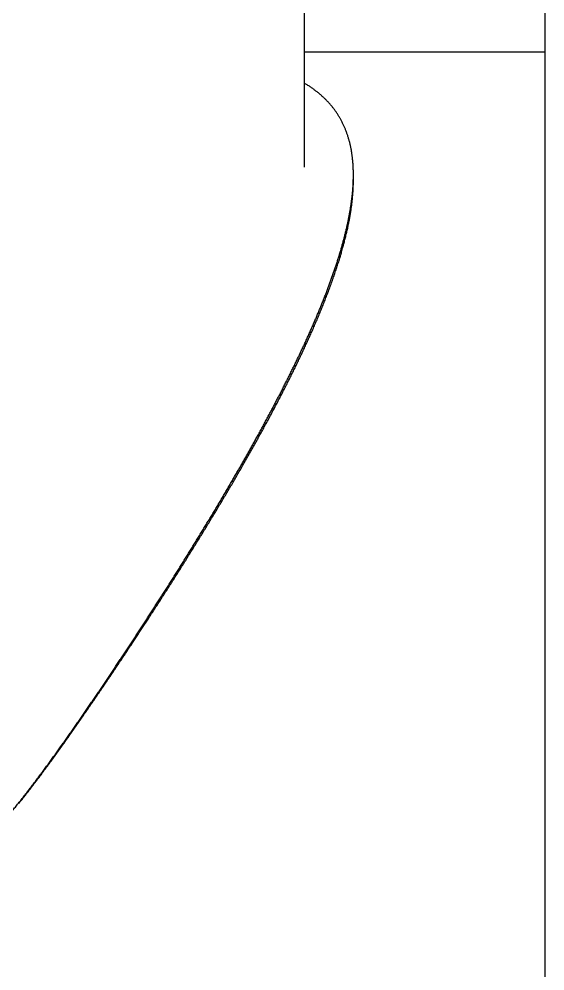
# Model space of a CAD drawing. Extents: x -31701 to 37626, y -27136 to 32271.
# Drawn here: x -12046 to -11938.5, y -25206.1 to -25011.6 of the extents above; entities that cross this region are included whole.
import ezdxf

# ---------------------------------------------------------------- set-up
doc = ezdxf.new("R2010")
doc.units = 0
doc.layers.get('0').update_dxf_attribs({"linetype": 'CONTINUOUS'})

msp = doc.modelspace()

# ---------------------------------------------------------------- linework, layer by layer
at = {"color": 104, "linetype": 'Continuous'}
for p, q in [((-11938.51, -24855.11), (-11938.51, -25415.11)), ((-11987.65, -25041.77), (-11987.65, -25005.43)), ((-11938.51, -25018.33), (-11987.65, -25018.33)), ((-11987.65, -25041.84), (-11987.65, -25041.77)), ((-11977.65, -25044.43), (-11977.65, -25043.42))]:
    msp.add_line(p, q, dxfattribs=at)
msp.add_lwpolyline([(-12046.02, -25171.84), (-12045.84, -25171.61), (-12045.65, -25171.39), (-12045.47, -25171.16), (-12045.29, -25170.94), (-12045.11, -25170.71), (-12044.93, -25170.49), (-12044.76, -25170.26), (-12044.58, -25170.04), (-12044.41, -25169.81), (-12044.23, -25169.59), (-12044.06, -25169.37), (-12043.88, -25169.14), (-12043.71, -25168.92), (-12043.54, -25168.69), (-12043.36, -25168.47), (-12043.19, -25168.24), (-12043.02, -25168.02), (-12042.85, -25167.79), (-12042.68, -25167.57), (-12042.51, -25167.34), (-12042.34, -25167.12), (-12042.17, -25166.89), (-12041.99, -25166.66), (-12041.82, -25166.43), (-12041.65, -25166.21), (-12041.48, -25165.98), (-12041.31, -25165.75), (-12041.14, -25165.52), (-12040.97, -25165.29), (-12040.8, -25165.06), (-12040.63, -25164.83), (-12040.46, -25164.6), (-12040.29, -25164.36), (-12040.11, -25164.13), (-12039.94, -25163.9), (-12039.77, -25163.66), (-12039.6, -25163.43), (-12039.43, -25163.19), (-12039.26, -25162.96), (-12039.09, -25162.72), (-12038.91, -25162.48), (-12038.74, -25162.25), (-12038.57, -25162.01), (-12038.4, -25161.78), (-12038.23, -25161.54), (-12038.06, -25161.3), (-12037.89, -25161.07), (-12037.72, -25160.83), (-12037.55, -25160.59), (-12037.38, -25160.36), (-12037.22, -25160.12), (-12037.05, -25159.89), (-12036.88, -25159.65), (-12036.71, -25159.42), (-12036.55, -25159.19), (-12036.38, -25158.96), (-12036.22, -25158.72), (-12036.06, -25158.49), (-12035.89, -25158.26), (-12035.73, -25158.03), (-12035.57, -25157.8), (-12035.41, -25157.57), (-12035.25, -25157.34), (-12035.09, -25157.11), (-12034.93, -25156.89), (-12034.77, -25156.66), (-12034.61, -25156.43), (-12034.45, -25156.21), (-12034.29, -25155.98), (-12034.13, -25155.75), (-12033.97, -25155.53), (-12033.82, -25155.3), (-12033.66, -25155.08), (-12033.5, -25154.85), (-12033.35, -25154.62), (-12033.19, -25154.4), (-12033.03, -25154.17), (-12032.87, -25153.94), (-12032.72, -25153.72), (-12032.56, -25153.49), (-12032.4, -25153.26), (-12032.24, -25153.03), (-12032.09, -25152.81), (-12031.93, -25152.58), (-12031.77, -25152.35), (-12031.61, -25152.12), (-12031.45, -25151.89), (-12031.29, -25151.65), (-12031.13, -25151.42), (-12030.97, -25151.19), (-12030.81, -25150.95), (-12030.65, -25150.72), (-12030.49, -25150.49), (-12030.33, -25150.25), (-12030.17, -25150.01), (-12030.01, -25149.78), (-12029.85, -25149.54), (-12029.68, -25149.3), (-12029.52, -25149.07), (-12029.37, -25148.84), (-12029.21, -25148.61), (-12029.05, -25148.38), (-12028.9, -25148.15), (-12028.74, -25147.92), (-12028.59, -25147.69), (-12028.43, -25147.46), (-12028.27, -25147.23), (-12028.11, -25146.99), (-12027.96, -25146.76), (-12027.8, -25146.52), (-12027.63, -25146.28), (-12027.47, -25146.04), (-12027.31, -25145.81), (-12027.15, -25145.57), (-12026.99, -25145.33), (-12026.83, -25145.09), (-12026.67, -25144.86), (-12026.52, -25144.62), (-12026.36, -25144.39), (-12026.2, -25144.16), (-12026.05, -25143.92), (-12025.89, -25143.69), (-12025.74, -25143.46), (-12025.58, -25143.23), (-12025.43, -25143), (-12025.28, -25142.78), (-12025.13, -25142.55), (-12024.98, -25142.33), (-12024.83, -25142.1), (-12024.68, -25141.88), (-12024.53, -25141.66), (-12024.38, -25141.44), (-12024.23, -25141.21), (-12024.09, -25141), (-12023.94, -25140.78), (-12023.8, -25140.56), (-12023.65, -25140.34), (-12023.51, -25140.13), (-12023.37, -25139.91), (-12023.23, -25139.69), (-12023.08, -25139.48), (-12022.94, -25139.27), (-12022.8, -25139.05), (-12022.66, -25138.84), (-12022.52, -25138.63), (-12022.38, -25138.42), (-12022.24, -25138.21), (-12022.1, -25138), (-12021.96, -25137.78), (-12021.82, -25137.57), (-12021.69, -25137.36), (-12021.55, -25137.15), (-12021.41, -25136.94), (-12021.27, -25136.73), (-12021.13, -25136.52), (-12020.99, -25136.31), (-12020.86, -25136.1), (-12020.72, -25135.89), (-12020.58, -25135.68), (-12020.44, -25135.46), (-12020.3, -25135.25), (-12020.16, -25135.03), (-12020.02, -25134.82), (-12019.88, -25134.6), (-12019.73, -25134.38), (-12019.59, -25134.17), (-12019.45, -25133.95), (-12019.3, -25133.73), (-12019.16, -25133.5), (-12019.02, -25133.28), (-12018.87, -25133.06), (-12018.72, -25132.83), (-12018.58, -25132.61), (-12018.43, -25132.38), (-12018.28, -25132.15), (-12018.14, -25131.92), (-12017.99, -25131.69), (-12017.84, -25131.46), (-12017.69, -25131.23), (-12017.54, -25131), (-12017.39, -25130.76), (-12017.23, -25130.53), (-12017.08, -25130.29), (-12016.93, -25130.06), (-12016.78, -25129.82), (-12016.63, -25129.58), (-12016.47, -25129.35), (-12016.32, -25129.11), (-12016.17, -25128.87), (-12016.01, -25128.63), (-12015.86, -25128.39), (-12015.72, -25128.17), (-12015.58, -25127.95), (-12015.43, -25127.72), (-12015.29, -25127.49), (-12015.14, -25127.26), (-12014.98, -25127.01), (-12014.83, -25126.77), (-12014.67, -25126.53), (-12014.52, -25126.29), (-12014.37, -25126.05), (-12014.21, -25125.81), (-12014.06, -25125.56), (-12013.91, -25125.32), (-12013.75, -25125.08), (-12013.6, -25124.84), (-12013.45, -25124.6), (-12013.29, -25124.35), (-12013.14, -25124.11), (-12012.99, -25123.87), (-12012.83, -25123.63), (-12012.68, -25123.38), (-12012.53, -25123.14), (-12012.38, -25122.9), (-12012.22, -25122.65), (-12012.07, -25122.41), (-12011.92, -25122.17), (-12011.76, -25121.92), (-12011.61, -25121.68), (-12011.46, -25121.43), (-12011.31, -25121.19), (-12011.15, -25120.94), (-12011, -25120.7), (-12010.85, -25120.46), (-12010.7, -25120.21), (-12010.54, -25119.97), (-12010.39, -25119.72), (-12010.24, -25119.47), (-12010.09, -25119.23), (-12009.93, -25118.98), (-12009.78, -25118.74), (-12009.63, -25118.49), (-12009.48, -25118.25), (-12009.33, -25118), (-12009.17, -25117.75), (-12009.02, -25117.51), (-12008.87, -25117.26), (-12008.72, -25117.01), (-12008.57, -25116.77), (-12008.42, -25116.52), (-12008.26, -25116.27), (-12008.11, -25116.03), (-12007.96, -25115.78), (-12007.81, -25115.53), (-12007.66, -25115.29), (-12007.51, -25115.04), (-12007.36, -25114.79), (-12007.21, -25114.55), (-12007.06, -25114.3), (-12006.91, -25114.05), (-12006.76, -25113.81), (-12006.61, -25113.56), (-12006.46, -25113.31), (-12006.31, -25113.06), (-12006.16, -25112.82), (-12006.01, -25112.57), (-12005.86, -25112.33), (-12005.72, -25112.08), (-12005.57, -25111.83), (-12005.42, -25111.59), (-12005.27, -25111.34), (-12005.13, -25111.1), (-12004.98, -25110.85), (-12004.83, -25110.61), (-12004.69, -25110.36), (-12004.54, -25110.12), (-12004.39, -25109.87), (-12004.25, -25109.63), (-12004.1, -25109.38), (-12003.96, -25109.14), (-12003.81, -25108.89), (-12003.67, -25108.65), (-12003.52, -25108.41), (-12003.38, -25108.16), (-12003.24, -25107.92), (-12003.09, -25107.68), (-12002.95, -25107.43), (-12002.81, -25107.19), (-12002.67, -25106.95), (-12002.52, -25106.71), (-12002.38, -25106.46), (-12002.24, -25106.22), (-12002.1, -25105.98), (-12001.96, -25105.74), (-12001.82, -25105.5), (-12001.68, -25105.26), (-12001.54, -25105.01), (-12001.4, -25104.77), (-12001.25, -25104.53), (-12001.11, -25104.28), (-12000.97, -25104.03), (-12000.82, -25103.78), (-12000.67, -25103.52), (-12000.53, -25103.27), (-12000.38, -25103.01), (-12000.23, -25102.76), (-12000.09, -25102.51), (-11999.95, -25102.27), (-11999.82, -25102.03), (-11999.68, -25101.79), (-11999.54, -25101.55), (-11999.41, -25101.31), (-11999.27, -25101.07), (-11999.13, -25100.83), (-11999, -25100.59), (-11998.86, -25100.35), (-11998.73, -25100.11), (-11998.59, -25099.87), (-11998.46, -25099.63), (-11998.32, -25099.4), (-11998.19, -25099.16), (-11998.06, -25098.92), (-11997.93, -25098.68), (-11997.79, -25098.45), (-11997.66, -25098.21), (-11997.53, -25097.97), (-11997.4, -25097.74), (-11997.27, -25097.5), (-11997.14, -25097.26), (-11997.01, -25097.03), (-11996.88, -25096.79), (-11996.75, -25096.56), (-11996.62, -25096.32), (-11996.49, -25096.09), (-11996.36, -25095.85), (-11996.23, -25095.62), (-11996.1, -25095.39), (-11995.97, -25095.15), (-11995.85, -25094.92), (-11995.72, -25094.68), (-11995.59, -25094.45), (-11995.47, -25094.22), (-11995.34, -25093.98), (-11995.21, -25093.75), (-11995.09, -25093.52), (-11994.96, -25093.29), (-11994.84, -25093.05), (-11994.71, -25092.82), (-11994.59, -25092.59), (-11994.47, -25092.36), (-11994.34, -25092.13), (-11994.22, -25091.89), (-11994.1, -25091.66), (-11993.97, -25091.43), (-11993.85, -25091.2), (-11993.73, -25090.97), (-11993.61, -25090.73), (-11993.48, -25090.5), (-11993.36, -25090.27), (-11993.24, -25090.04), (-11993.12, -25089.81), (-11993, -25089.58), (-11992.88, -25089.34), (-11992.76, -25089.11), (-11992.64, -25088.88), (-11992.52, -25088.65), (-11992.4, -25088.42), (-11992.28, -25088.19), (-11992.16, -25087.95), (-11992.04, -25087.72), (-11991.92, -25087.49), (-11991.8, -25087.26), (-11991.68, -25087.02), (-11991.56, -25086.79), (-11991.44, -25086.56), (-11991.32, -25086.32), (-11991.21, -25086.09), (-11991.09, -25085.86), (-11990.97, -25085.63), (-11990.85, -25085.39), (-11990.74, -25085.16), (-11990.62, -25084.92), (-11990.5, -25084.69), (-11990.39, -25084.46), (-11990.27, -25084.22), (-11990.15, -25083.99), (-11990.04, -25083.75), (-11989.92, -25083.52), (-11989.81, -25083.28), (-11989.69, -25083.05), (-11989.58, -25082.81), (-11989.46, -25082.58), (-11989.35, -25082.34), (-11989.23, -25082.11), (-11989.12, -25081.87), (-11989.01, -25081.64), (-11988.89, -25081.4), (-11988.78, -25081.16), (-11988.67, -25080.93), (-11988.55, -25080.69), (-11988.44, -25080.46), (-11988.33, -25080.22), (-11988.22, -25079.99), (-11988.11, -25079.75), (-11988, -25079.52), (-11987.89, -25079.28), (-11987.78, -25079.04), (-11987.67, -25078.81), (-11987.56, -25078.57), (-11987.45, -25078.34), (-11987.34, -25078.1), (-11987.23, -25077.86), (-11987.12, -25077.62), (-11987.01, -25077.39), (-11986.9, -25077.15), (-11986.8, -25076.91), (-11986.69, -25076.67), (-11986.58, -25076.43), (-11986.47, -25076.19), (-11986.36, -25075.95), (-11986.26, -25075.71), (-11986.15, -25075.46), (-11986.04, -25075.22), (-11985.93, -25074.98), (-11985.83, -25074.73), (-11985.72, -25074.49), (-11985.61, -25074.24), (-11985.51, -25074), (-11985.4, -25073.75), (-11985.3, -25073.5), (-11985.19, -25073.26), (-11985.08, -25073.01), (-11984.98, -25072.76), (-11984.87, -25072.51), (-11984.77, -25072.26), (-11984.66, -25072.01), (-11984.56, -25071.76), (-11984.46, -25071.51), (-11984.35, -25071.26), (-11984.25, -25071.01), (-11984.15, -25070.76), (-11984.05, -25070.51), (-11983.94, -25070.26), (-11983.84, -25070.01), (-11983.74, -25069.76), (-11983.64, -25069.51), (-11983.54, -25069.25), (-11983.44, -25069), (-11983.35, -25068.75), (-11983.25, -25068.5), (-11983.15, -25068.25), (-11983.05, -25068), (-11982.96, -25067.75), (-11982.86, -25067.49), (-11982.77, -25067.24), (-11982.67, -25066.99), (-11982.58, -25066.74), (-11982.49, -25066.49), (-11982.4, -25066.25), (-11982.31, -25066), (-11982.22, -25065.75), (-11982.13, -25065.5), (-11982.04, -25065.25), (-11981.95, -25065.01), (-11981.86, -25064.76), (-11981.78, -25064.52), (-11981.69, -25064.27), (-11981.61, -25064.03), (-11981.52, -25063.78), (-11981.44, -25063.54), (-11981.36, -25063.3), (-11981.28, -25063.06), (-11981.2, -25062.82), (-11981.12, -25062.58), (-11981.04, -25062.34), (-11980.96, -25062.1), (-11980.89, -25061.87), (-11980.81, -25061.63), (-11980.74, -25061.4), (-11980.66, -25061.16), (-11980.59, -25060.93), (-11980.52, -25060.7), (-11980.45, -25060.47), (-11980.38, -25060.24), (-11980.31, -25060.01), (-11980.24, -25059.78), (-11980.18, -25059.56), (-11980.11, -25059.33), (-11980.05, -25059.1), (-11979.98, -25058.88), (-11979.92, -25058.66), (-11979.86, -25058.43), (-11979.79, -25058.21), (-11979.73, -25057.99), (-11979.67, -25057.77), (-11979.61, -25057.54), (-11979.55, -25057.32), (-11979.5, -25057.09), (-11979.44, -25056.87), (-11979.38, -25056.66), (-11979.33, -25056.44), (-11979.27, -25056.22), (-11979.22, -25056), (-11979.17, -25055.78), (-11979.11, -25055.57), (-11979.06, -25055.35), (-11979.01, -25055.14), (-11978.97, -25054.92), (-11978.92, -25054.71), (-11978.87, -25054.5), (-11978.82, -25054.28), (-11978.78, -25054.07), (-11978.73, -25053.86), (-11978.69, -25053.65), (-11978.65, -25053.44), (-11978.6, -25053.24), (-11978.56, -25053.03), (-11978.52, -25052.82), (-11978.48, -25052.62), (-11978.45, -25052.41), (-11978.41, -25052.21), (-11978.37, -25052), (-11978.34, -25051.8), (-11978.3, -25051.6), (-11978.27, -25051.39), (-11978.23, -25051.19), (-11978.2, -25050.99), (-11978.17, -25050.79), (-11978.14, -25050.59), (-11978.11, -25050.39), (-11978.08, -25050.19), (-11978.05, -25049.99), (-11978.03, -25049.79), (-11978, -25049.59), (-11977.98, -25049.39), (-11977.95, -25049.19), (-11977.93, -25048.99), (-11977.9, -25048.79), (-11977.88, -25048.6), (-11977.86, -25048.4), (-11977.84, -25048.2), (-11977.82, -25048), (-11977.8, -25047.8), (-11977.79, -25047.6), (-11977.77, -25047.4), (-11977.76, -25047.2), (-11977.74, -25047.01), (-11977.73, -25046.81), (-11977.72, -25046.61), (-11977.7, -25046.41), (-11977.69, -25046.21), (-11977.68, -25046.01), (-11977.68, -25045.81), (-11977.67, -25045.61), (-11977.66, -25045.42), (-11977.66, -25045.22), (-11977.65, -25045.02), (-11977.65, -25044.82), (-11977.65, -25044.63), (-11977.65, -25044.43)], dxfattribs=at)
for points, knots in [([(-11977.65, -25043.55), (-11977.65, -25043.43), (-11977.65, -25043.2), (-11977.65, -25042.85), (-11977.66, -25042.51), (-11977.67, -25042.16), (-11977.69, -25041.82), (-11977.7, -25041.48), (-11977.73, -25041.15), (-11977.75, -25040.81), (-11977.78, -25040.48), (-11977.82, -25040.15), (-11977.85, -25039.81), (-11977.9, -25039.49), (-11977.94, -25039.16), (-11977.99, -25038.84), (-11978.04, -25038.51), (-11978.1, -25038.19), (-11978.16, -25037.88), (-11978.23, -25037.56), (-11978.3, -25037.25), (-11978.37, -25036.94), (-11978.45, -25036.63), (-11978.53, -25036.32), (-11978.62, -25036.02), (-11978.71, -25035.71), (-11978.81, -25035.41), (-11978.91, -25035.12), (-11979.01, -25034.82), (-11979.12, -25034.53), (-11979.23, -25034.24), (-11979.35, -25033.95), (-11979.47, -25033.67), (-11979.59, -25033.38), (-11979.73, -25033.1), (-11979.86, -25032.83), (-11980, -25032.55), (-11980.14, -25032.28), (-11980.29, -25032.01), (-11980.44, -25031.74), (-11980.6, -25031.48), (-11980.76, -25031.22), (-11980.93, -25030.96), (-11981.1, -25030.7), (-11981.27, -25030.45), (-11981.45, -25030.2), (-11981.64, -25029.95), (-11981.82, -25029.71), (-11982.02, -25029.47), (-11982.21, -25029.23), (-11982.42, -25028.99), (-11982.62, -25028.76), (-11982.83, -25028.53), (-11983.05, -25028.3), (-11983.27, -25028.08), (-11983.49, -25027.86), (-11983.72, -25027.64), (-11983.95, -25027.42), (-11984.19, -25027.21), (-11984.43, -25027), (-11984.67, -25026.79), (-11984.92, -25026.59), (-11985.18, -25026.39), (-11985.44, -25026.19), (-11985.7, -25026), (-11985.96, -25025.8), (-11986.23, -25025.61), (-11986.51, -25025.43), (-11986.79, -25025.24), (-11987.07, -25025.06), (-11987.36, -25024.89), (-11987.55, -25024.77), (-11987.65, -25024.71)], [0, 0, 0, 0, 0.347746, 0.693873, 1.038401, 1.381343, 1.722714, 2.062526, 2.400792, 2.737524, 3.072734, 3.406435, 3.738642, 4.069371, 4.39864, 4.726471, 5.052886, 5.377915, 5.701588, 6.023941, 6.345016, 6.664857, 6.983517, 7.301052, 7.61752, 7.932979, 8.247483, 8.561089, 8.873853, 9.185829, 9.497074, 9.807645, 10.117598, 10.426993, 10.735888, 11.044347, 11.352431, 11.660207, 11.967743, 12.275109, 12.582378, 12.889627, 13.196931, 13.504359, 13.81198, 14.119863, 14.428079, 14.7367, 15.0458, 15.355452, 15.665731, 15.97671, 16.288467, 16.601077, 16.914617, 17.229163, 17.544792, 17.861581, 18.179604, 18.498933, 18.819634, 19.14177, 19.465398, 19.790574, 20.117348, 20.445767, 20.775876, 21.107714, 21.441319, 21.776727, 22.113969, 22.453074, 22.453074, 22.453074, 22.453074]), ([(-12063.85, -25183.35), (-12063.68, -25183.35), (-12063.36, -25183.34), (-12062.86, -25183.31), (-12062.37, -25183.27), (-12061.88, -25183.21), (-12061.39, -25183.14), (-12060.91, -25183.05), (-12060.43, -25182.94), (-12059.95, -25182.82), (-12059.47, -25182.68), (-12059, -25182.53), (-12058.54, -25182.36), (-12058.08, -25182.18), (-12057.62, -25181.99), (-12057.18, -25181.78), (-12056.74, -25181.56), (-12056.3, -25181.32), (-12055.87, -25181.08), (-12055.45, -25180.82), (-12055.03, -25180.56), (-12054.62, -25180.29), (-12054.22, -25180), (-12053.82, -25179.71), (-12053.43, -25179.41), (-12053.05, -25179.1), (-12052.67, -25178.79), (-12052.3, -25178.47), (-12051.93, -25178.14), (-12051.57, -25177.81), (-12051.21, -25177.47), (-12050.86, -25177.13), (-12050.51, -25176.78), (-12050.16, -25176.43), (-12049.82, -25176.08), (-12049.48, -25175.72), (-12049.15, -25175.36), (-12048.82, -25175), (-12048.49, -25174.63), (-12048.16, -25174.26), (-12047.84, -25173.89), (-12047.52, -25173.51), (-12047.2, -25173.13), (-12046.88, -25172.75), (-12046.56, -25172.37), (-12046.25, -25171.98), (-12045.93, -25171.6), (-12045.62, -25171.21), (-12045.31, -25170.82), (-12045, -25170.43), (-12044.7, -25170.05), (-12044.4, -25169.66), (-12044.1, -25169.28), (-12043.81, -25168.9), (-12043.52, -25168.52), (-12043.22, -25168.13), (-12042.93, -25167.74), (-12042.63, -25167.35), (-12042.34, -25166.96), (-12042.05, -25166.57), (-12041.76, -25166.19), (-12041.48, -25165.8), (-12041.19, -25165.41), (-12040.9, -25165.03), (-12040.62, -25164.64), (-12040.33, -25164.25), (-12040.05, -25163.85), (-12039.76, -25163.46), (-12039.47, -25163.07), (-12039.19, -25162.67), (-12038.9, -25162.27), (-12038.62, -25161.88), (-12038.34, -25161.49), (-12038.06, -25161.1), (-12037.77, -25160.7), (-12037.49, -25160.3), (-12037.2, -25159.89), (-12036.92, -25159.49), (-12036.63, -25159.09), (-12036.35, -25158.68), (-12036.06, -25158.28), (-12035.78, -25157.87), (-12035.49, -25157.46), (-12035.21, -25157.05), (-12034.92, -25156.65), (-12034.64, -25156.24), (-12034.35, -25155.83), (-12034.07, -25155.42), (-12033.78, -25155.01), (-12033.5, -25154.6), (-12033.22, -25154.2), (-12032.94, -25153.79), (-12032.66, -25153.38), (-12032.38, -25152.97), (-12032.1, -25152.57), (-12031.82, -25152.16), (-12031.55, -25151.76), (-12031.27, -25151.36), (-12030.99, -25150.95), (-12030.72, -25150.55), (-12030.44, -25150.14), (-12030.17, -25149.74), (-12029.89, -25149.33), (-12029.62, -25148.93), (-12029.35, -25148.53), (-12029.07, -25148.12), (-12028.8, -25147.72), (-12028.53, -25147.31), (-12028.26, -25146.91), (-12027.98, -25146.5), (-12027.71, -25146.1), (-12027.44, -25145.69), (-12027.17, -25145.29), (-12026.9, -25144.89), (-12026.63, -25144.48), (-12026.36, -25144.08), (-12026.09, -25143.67), (-12025.82, -25143.27), (-12025.55, -25142.86), (-12025.28, -25142.46), (-12025.02, -25142.05), (-12024.75, -25141.65), (-12024.48, -25141.24), (-12024.21, -25140.84), (-12023.94, -25140.43), (-12023.68, -25140.03), (-12023.41, -25139.62), (-12023.14, -25139.21), (-12022.87, -25138.81), (-12022.61, -25138.4), (-12022.34, -25137.99), (-12022.07, -25137.58), (-12021.81, -25137.17), (-12021.54, -25136.77), (-12021.27, -25136.36), (-12021.01, -25135.95), (-12020.74, -25135.55), (-12020.48, -25135.14), (-12020.22, -25134.73), (-12019.95, -25134.33), (-12019.69, -25133.92), (-12019.43, -25133.52), (-12019.16, -25133.11), (-12018.9, -25132.7), (-12018.64, -25132.3), (-12018.38, -25131.89), (-12018.12, -25131.48), (-12017.86, -25131.08), (-12017.6, -25130.67), (-12017.34, -25130.27), (-12017.08, -25129.86), (-12016.82, -25129.45), (-12016.56, -25129.05), (-12016.3, -25128.64), (-12016.04, -25128.23), (-12015.78, -25127.83), (-12015.52, -25127.42), (-12015.26, -25127.02), (-12015.01, -25126.61), (-12014.75, -25126.2), (-12014.49, -25125.8), (-12014.24, -25125.39), (-12013.98, -25124.98), (-12013.72, -25124.58), (-12013.47, -25124.17), (-12013.21, -25123.76), (-12012.96, -25123.36), (-12012.71, -25122.95), (-12012.45, -25122.54), (-12012.2, -25122.14), (-12011.94, -25121.73), (-12011.69, -25121.32), (-12011.44, -25120.92), (-12011.19, -25120.51), (-12010.93, -25120.1), (-12010.68, -25119.7), (-12010.43, -25119.29), (-12010.18, -25118.88), (-12009.93, -25118.48), (-12009.68, -25118.07), (-12009.43, -25117.66), (-12009.18, -25117.25), (-12008.93, -25116.85), (-12008.68, -25116.44), (-12008.43, -25116.03), (-12008.19, -25115.63), (-12007.94, -25115.22), (-12007.69, -25114.81), (-12007.45, -25114.4), (-12007.2, -25114), (-12006.95, -25113.59), (-12006.71, -25113.18), (-12006.46, -25112.78), (-12006.22, -25112.37), (-12005.98, -25111.96), (-12005.73, -25111.56), (-12005.49, -25111.15), (-12005.25, -25110.75), (-12005.01, -25110.34), (-12004.76, -25109.93), (-12004.52, -25109.53), (-12004.28, -25109.12), (-12004.04, -25108.72), (-12003.81, -25108.31), (-12003.57, -25107.9), (-12003.33, -25107.5), (-12003.09, -25107.09), (-12002.85, -25106.69), (-12002.62, -25106.28), (-12002.38, -25105.87), (-12002.15, -25105.47), (-12001.91, -25105.06), (-12001.68, -25104.66), (-12001.44, -25104.25), (-12001.21, -25103.85), (-12000.98, -25103.44), (-12000.74, -25103.04), (-12000.51, -25102.63), (-12000.28, -25102.23), (-12000.05, -25101.82), (-11999.82, -25101.42), (-11999.59, -25101.01), (-11999.36, -25100.61), (-11999.14, -25100.2), (-11998.91, -25099.8), (-11998.68, -25099.39), (-11998.46, -25098.99), (-11998.23, -25098.59), (-11998, -25098.18), (-11997.78, -25097.78), (-11997.56, -25097.37), (-11997.33, -25096.97), (-11997.11, -25096.57), (-11996.89, -25096.16), (-11996.67, -25095.76), (-11996.45, -25095.36), (-11996.23, -25094.95), (-11996.01, -25094.55), (-11995.79, -25094.15), (-11995.58, -25093.74), (-11995.36, -25093.34), (-11995.14, -25092.94), (-11994.93, -25092.54), (-11994.71, -25092.13), (-11994.5, -25091.73), (-11994.29, -25091.33), (-11994.07, -25090.93), (-11993.86, -25090.53), (-11993.65, -25090.13), (-11993.44, -25089.73), (-11993.23, -25089.33), (-11993.03, -25088.93), (-11992.82, -25088.53), (-11992.61, -25088.13), (-11992.41, -25087.73), (-11992.2, -25087.33), (-11992, -25086.93), (-11991.8, -25086.53), (-11991.59, -25086.13), (-11991.39, -25085.73), (-11991.19, -25085.33), (-11990.99, -25084.94), (-11990.79, -25084.54), (-11990.6, -25084.14), (-11990.4, -25083.74), (-11990.2, -25083.34), (-11990.01, -25082.94), (-11989.81, -25082.54), (-11989.62, -25082.15), (-11989.43, -25081.75), (-11989.23, -25081.35), (-11989.04, -25080.96), (-11988.85, -25080.56), (-11988.67, -25080.16), (-11988.48, -25079.77), (-11988.29, -25079.37), (-11988.11, -25078.97), (-11987.92, -25078.58), (-11987.74, -25078.18), (-11987.56, -25077.79), (-11987.37, -25077.39), (-11987.19, -25077), (-11987.01, -25076.6), (-11986.84, -25076.21), (-11986.66, -25075.81), (-11986.48, -25075.42), (-11986.31, -25075.03), (-11986.14, -25074.63), (-11985.96, -25074.24), (-11985.79, -25073.85), (-11985.62, -25073.46), (-11985.46, -25073.06), (-11985.29, -25072.67), (-11985.12, -25072.28), (-11984.96, -25071.89), (-11984.79, -25071.5), (-11984.63, -25071.11), (-11984.47, -25070.72), (-11984.31, -25070.33), (-11984.15, -25069.94), (-11984, -25069.55), (-11983.84, -25069.16), (-11983.69, -25068.77), (-11983.53, -25068.39), (-11983.38, -25068), (-11983.23, -25067.61), (-11983.09, -25067.23), (-11982.94, -25066.84), (-11982.79, -25066.45), (-11982.65, -25066.07), (-11982.51, -25065.68), (-11982.37, -25065.3), (-11982.23, -25064.92), (-11982.09, -25064.53), (-11981.96, -25064.15), (-11981.82, -25063.77), (-11981.69, -25063.39), (-11981.56, -25063), (-11981.43, -25062.62), (-11981.3, -25062.24), (-11981.18, -25061.86), (-11981.05, -25061.48), (-11980.93, -25061.1), (-11980.81, -25060.73), (-11980.69, -25060.35), (-11980.57, -25059.97), (-11980.46, -25059.6), (-11980.35, -25059.22), (-11980.23, -25058.85), (-11980.13, -25058.47), (-11980.02, -25058.1), (-11979.91, -25057.72), (-11979.81, -25057.35), (-11979.71, -25056.98), (-11979.61, -25056.61), (-11979.51, -25056.24), (-11979.42, -25055.87), (-11979.33, -25055.5), (-11979.24, -25055.13), (-11979.15, -25054.77), (-11979.06, -25054.4), (-11978.98, -25054.03), (-11978.89, -25053.67), (-11978.82, -25053.31), (-11978.74, -25052.94), (-11978.66, -25052.58), (-11978.59, -25052.22), (-11978.52, -25051.86), (-11978.45, -25051.5), (-11978.39, -25051.14), (-11978.33, -25050.79), (-11978.27, -25050.43), (-11978.21, -25050.07), (-11978.16, -25049.72), (-11978.1, -25049.37), (-11978.05, -25049.02), (-11978.01, -25048.66), (-11977.96, -25048.31), (-11977.92, -25047.97), (-11977.88, -25047.62), (-11977.85, -25047.27), (-11977.81, -25046.93), (-11977.78, -25046.58), (-11977.76, -25046.24), (-11977.73, -25045.9), (-11977.71, -25045.56), (-11977.69, -25045.22), (-11977.68, -25044.88), (-11977.67, -25044.55), (-11977.66, -25044.21), (-11977.65, -25043.88), (-11977.65, -25043.66), (-11977.65, -25043.55)], [0, 0, 0, 0, 0.4924, 0.985174, 1.47829, 1.9717, 2.465344, 2.959156, 3.453061, 3.946996, 4.441069, 4.93522, 5.429202, 5.923116, 6.417177, 6.911073, 7.404441, 7.897444, 8.390449, 8.883549, 9.37671, 9.869818, 10.362826, 10.855698, 11.34837, 11.840856, 12.3332, 12.825225, 13.316853, 13.808139, 14.299222, 14.790282, 15.281501, 15.773013, 16.264869, 16.756989, 17.249165, 17.741308, 18.233411, 18.725704, 19.218875, 19.713491, 20.209667, 20.707162, 21.205484, 21.704001, 22.202046, 22.699027, 23.194534, 23.688446, 24.181031, 24.670505, 25.153424, 25.633073, 26.115399, 26.603099, 27.0919, 27.579298, 28.065038, 28.549146, 29.031866, 29.513607, 29.994887, 30.476276, 30.958342, 31.441591, 31.926416, 32.413036, 32.901444, 33.39135, 33.882073, 34.365194, 34.839867, 35.325224, 35.816839, 36.309031, 36.801962, 37.295726, 37.790362, 38.285852, 38.782137, 39.279114, 39.776653, 40.274596, 40.772768, 41.270984, 41.769053, 42.266788, 42.764012, 43.260564, 43.756307, 44.251134, 44.744978, 45.237812, 45.729665, 46.22062, 46.710829, 47.200492, 47.689759, 48.178787, 48.667691, 49.15648, 49.64513, 50.133626, 50.621951, 51.110096, 51.598053, 52.085816, 52.573384, 53.060757, 53.547937, 54.034929, 54.521739, 55.008376, 55.494847, 55.981163, 56.467336, 56.953376, 57.439295, 57.925105, 58.410819, 58.896447, 59.382001, 59.867495, 60.353112, 60.839158, 61.325774, 61.812949, 62.300556, 62.788393, 63.276212, 63.76376, 64.250811, 64.737208, 65.222894, 65.707951, 66.192626, 66.677138, 67.161498, 67.645703, 68.129749, 68.613634, 69.097357, 69.580914, 70.064307, 70.547532, 71.030591, 71.513483, 71.996208, 72.478767, 72.961159, 73.443385, 73.925447, 74.407345, 74.889079, 75.370651, 75.852061, 76.333309, 76.814397, 77.295325, 77.776092, 78.256698, 78.737143, 79.217427, 79.697547, 80.177504, 80.657293, 81.136913, 81.616362, 82.095647, 82.574777, 83.053763, 83.532609, 84.011318, 84.48989, 84.968323, 85.446613, 85.924755, 86.402741, 86.880561, 87.358206, 87.835665, 88.312926, 88.789976, 89.266802, 89.743391, 90.219731, 90.695809, 91.171612, 91.647129, 92.12235, 92.597264, 93.071864, 93.546143, 94.020096, 94.49372, 94.967014, 95.439979, 95.912621, 96.384945, 96.856962, 97.328683, 97.80011, 98.27124, 98.742071, 99.2126, 99.682822, 100.152735, 100.622335, 101.091618, 101.560581, 102.029219, 102.497528, 102.965505, 103.433145, 103.900443, 104.367396, 104.833998, 105.300245, 105.766133, 106.231657, 106.696813, 107.161595, 107.625998, 108.09002, 108.553653, 109.016895, 109.479739, 109.942182, 110.404219, 110.865845, 111.327057, 111.787848, 112.248215, 112.708154, 113.16766, 113.626729, 114.085358, 114.543541, 115.001277, 115.458559, 115.915379, 116.371681, 116.827411, 117.282528, 117.737007, 118.190838, 118.644019, 119.09656, 119.548476, 119.99979, 120.450531, 120.900726, 121.350408, 121.799605, 122.248346, 122.696652, 123.144543, 123.592026, 124.039102, 124.485759, 124.931975, 125.37771, 125.822911, 126.267527, 126.711552, 127.154984, 127.597822, 128.040063, 128.481704, 128.922742, 129.363171, 129.802988, 130.242187, 130.680763, 131.118709, 131.556019, 131.992686, 132.428703, 132.864061, 133.298754, 133.732773, 134.166109, 134.598755, 135.030698, 135.461923, 135.892413, 136.322154, 136.751133, 137.179337, 137.606758, 138.033386, 138.459212, 138.884231, 139.308436, 139.73182, 140.154377, 140.576104, 140.996994, 141.417041, 141.836241, 142.254586, 142.672071, 143.088687, 143.504426, 143.919279, 144.333236, 144.746283, 145.158407, 145.569593, 145.979825, 146.389089, 146.79738, 147.20469, 147.611011, 148.016333, 148.420645, 148.823935, 149.226189, 149.627396, 150.02754, 150.426607, 150.824583, 151.221453, 151.617202, 152.011816, 152.405282, 152.797585, 153.188714, 153.578656, 153.967401, 154.354939, 154.741262, 155.126363, 155.510233, 155.892862, 156.274239, 156.654351, 157.033187, 157.410735, 157.786984, 158.161921, 158.535534, 158.907812, 159.278742, 159.648313, 160.016513, 160.383333, 160.748761, 161.112787, 161.475401, 161.836595, 162.19636, 162.554689, 162.911575, 163.267012, 163.620995, 163.97352, 164.324584, 164.674185, 165.022332, 165.369033, 165.714293, 166.058107, 166.400469, 166.741367, 167.080789, 167.418725, 167.755166, 168.090105, 168.423543, 168.755488, 168.755488, 168.755488, 168.755488])]:
    msp.add_open_spline(points, degree=3, knots=knots, dxfattribs=at)

doc.saveas('drawing.dxf')
